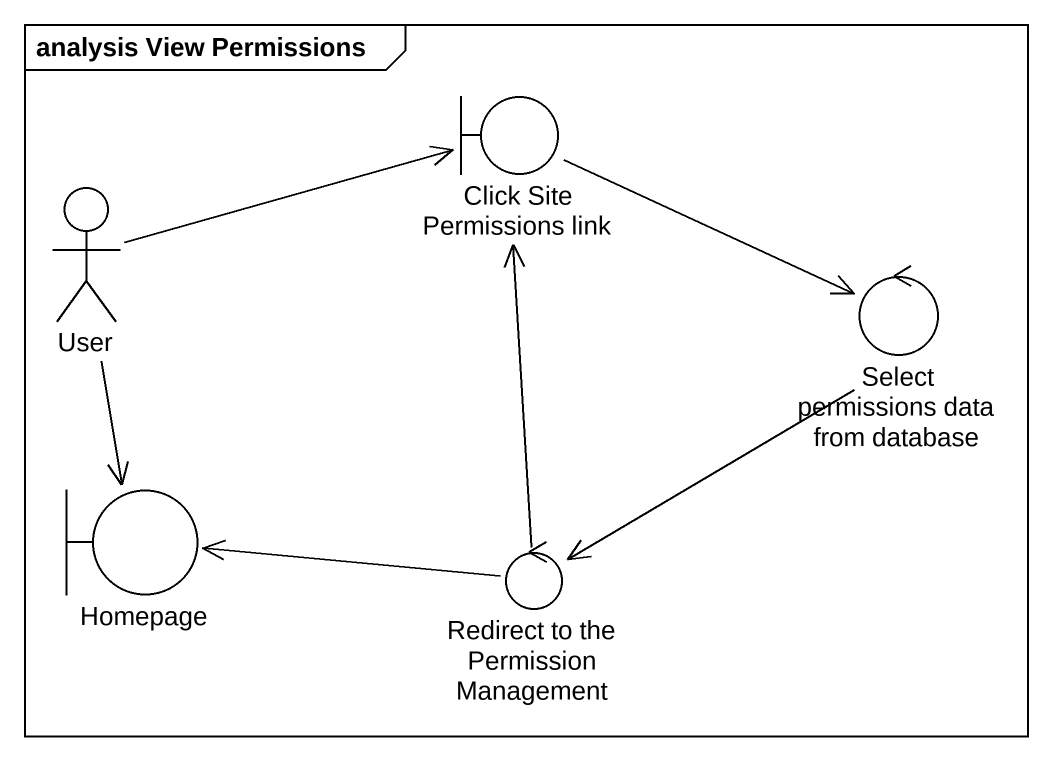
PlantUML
@startuml
mainframe analysis View Permissions
actor User
boundary "Click Site Permissions link" as Click_Site_Permissions_link
control "Select permissions data from database" as Select_permissions_data
boundary Homepage
control "Redirect to the Permission Management" as Redirect_to_the_Permission
User -right-> Click_Site_Permissions_link
User --> Homepage
Click_Site_Permissions_link -right-> Select_permissions_data
Select_permissions_data --> Redirect_to_the_Permission
Redirect_to_the_Permission -up-> Click_Site_Permissions_link
Redirect_to_the_Permission -left-> Homepage
@enduml
